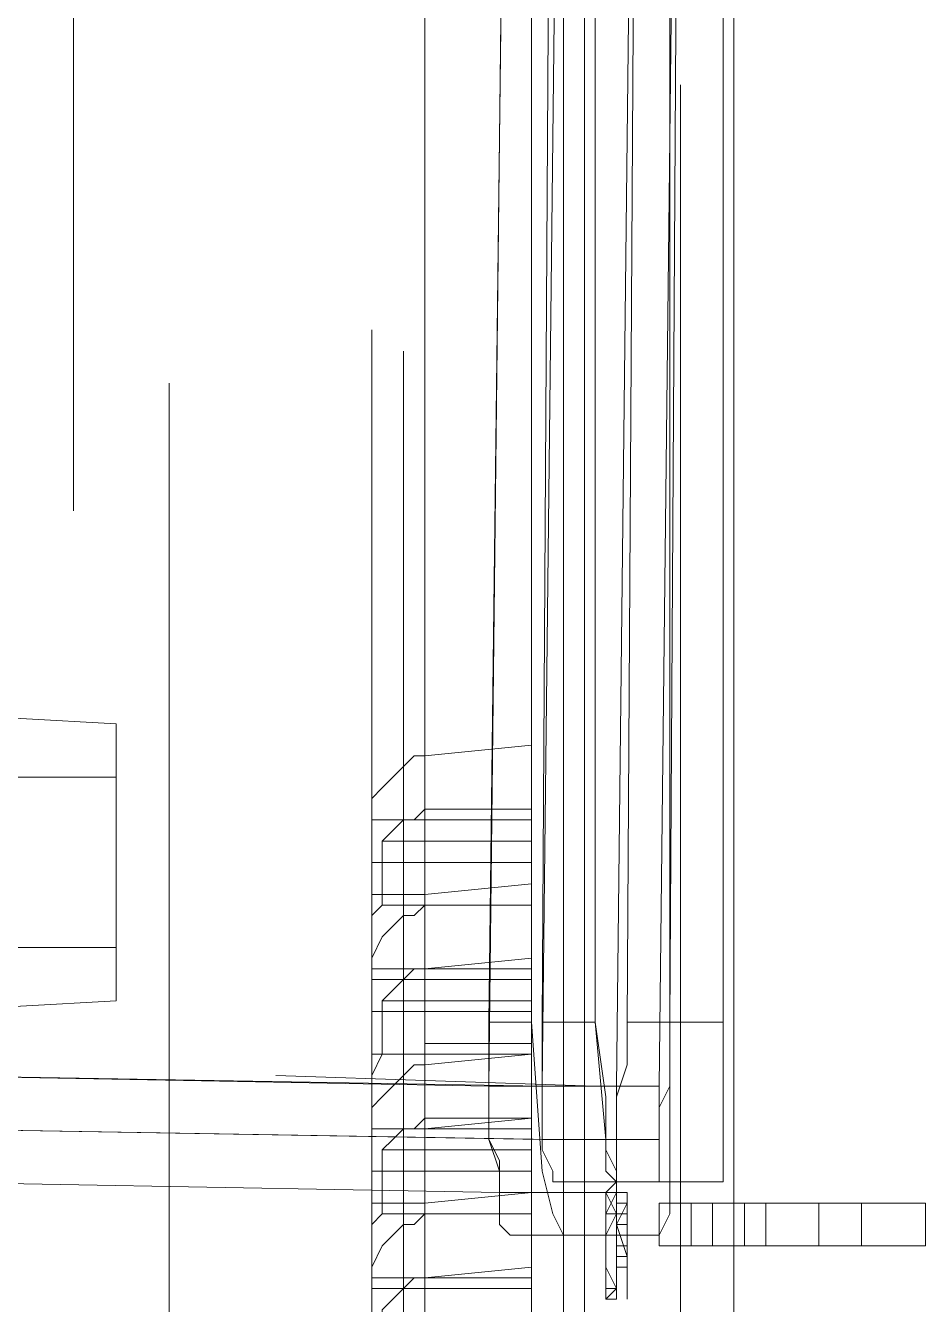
# Model space of a CAD drawing. Header units: millimetres. Extents: x -305 to 1353, y -289 to 1176.
# Drawn here: x 291.55 to 296.3, y 987.43 to 994.17 of the extents above; entities that cross this region are included whole.
import ezdxf

# ---------------------------------------------------------------- set-up
doc = ezdxf.new("R2010")
doc.units = ezdxf.units.MM
doc.header["$MEASUREMENT"] = 0
doc.layers.add('PDF_0', color=7, linetype='Continuous')

msp = doc.modelspace()

# ---------------------------------------------------------------- linework, layer by layer
at = {"layer": 'PDF_0', "lineweight": 18}
for points in [[(276.3621, 987.3973), (276.3621, 981.9501), (276.3621, 981.8939), (276.9237, 981.8939), (276.9237, 981.9501), (276.9237, 983.4102), (291.5245, 983.4102), (291.5245, 981.9501), (291.5245, 981.8939), (293.6585, 981.8939), (293.6585, 981.9501), (293.6585, 1034.6817), (293.6585, 1034.7378), (291.5245, 1034.7378), (291.5245, 1034.6817), (291.5245, 1033.1654), (276.9237, 1033.1654), (276.9237, 1034.6255), (276.9237, 1034.7378), (276.3621, 1034.7378), (276.3621, 1034.6255), (276.3621, 1029.1782)], [(294.6132, 1032.2107), (294.557, 1032.1546), (294.5009, 1031.9299), (294.5009, 1031.2561), (294.5009, 983.2417), (294.557, 982.624), (294.557, 982.3993), (294.6132, 982.3432), (295.2871, 982.3993), (295.2871, 983.6348), (295.2871, 984.5895), (295.2871, 984.7579), (295.2871, 985.0387), (295.2871, 985.151), (295.2871, 985.0387), (295.2871, 984.7579), (295.2871, 984.9826), (295.2871, 985.0387)], [(295.2871, 987.9589), (295.2871, 1031.8176), (295.2309, 1031.8738)], [(294.5009, 1031.2561), (294.3885, 1031.2561), (294.3885, 983.2417), (294.5009, 983.2417)], [(294.6132, 988.2397), (294.6132, 988.5205), (294.557, 988.9136), (294.557, 994.1362), (294.557, 998.2357), (294.6132, 998.7972), (294.6132, 998.9657), (294.6693, 999.078)], [(294.6132, 998.8534), (295.0063, 998.8534), (295.0063, 998.7972), (295.0063, 998.7411), (295.0063, 998.6849), (295.0063, 998.6288), (295.0063, 998.5726), (294.894, 988.5766), (294.894, 988.5205), (294.894, 988.4643), (294.894, 988.4082), (294.894, 988.352), (294.894, 988.2958), (294.6132, 988.2958)], [(295.2309, 998.2357), (295.2309, 993.013), (295.2309, 988.9136), (295.2309, 988.2958), (295.2309, 988.1274), (295.2309, 988.0712), (294.6693, 988.0712), (294.6132, 988.1274), (294.6132, 988.2958), (294.557, 988.9136), (294.557, 994.1362), (294.557, 998.2357)], [(295.2309, 988.0712), (295.2309, 988.1274), (295.2309, 988.2958), (295.2309, 988.9136), (294.9501, 988.9136), (294.9501, 988.7451), (294.9501, 988.5766), (294.894, 988.4643), (294.894, 988.2958), (294.894, 988.2397), (294.894, 988.1274), (294.894, 988.0712), (294.8378, 988.0712), (294.894, 988.0712), (294.894, 988.1274), (294.894, 988.2397), (294.894, 988.2958), (294.894, 988.4643), (294.9501, 988.5766), (294.9501, 988.7451), (294.9501, 988.9136), (295.0063, 998.2357)], [(295.2309, 998.2357), (295.2309, 993.013), (295.2309, 988.9136)], [(293.6585, 989.5875), (294.2201, 989.6436), (294.2201, 989.1944), (293.6585, 989.1944)], [(294.2201, 989.5313), (293.6585, 989.5313)], [(293.6585, 988.8013), (294.2201, 988.8013), (294.2201, 988.4082), (293.6585, 988.352)], [(294.2201, 988.7451), (293.6585, 988.7451)], [(293.6585, 987.9589), (294.2201, 988.0151), (294.2201, 987.5658), (293.6585, 987.5658)], [(295.1747, 987.7343), (295.7363, 987.7343), (296.2979, 987.7343), (296.2979, 987.9589), (295.7363, 987.9589), (295.1747, 987.9589)], [(295.7363, 987.9589), (295.7363, 987.7343)], [(294.2201, 987.9027), (293.6585, 987.9027)], [(295.2871, 985.0949), (295.2871, 985.151), (295.2871, 987.7343)]]:
    msp.add_lwpolyline(points, dxfattribs=at)
at = {"layer": 'PDF_0', "lineweight": 0}
for points in [[(294.557, 1000.3135), (294.557, 999.7519), (294.557, 1000.3135), (294.5009, 1000.3135), (294.4447, 1000.3135), (294.4447, 999.7519), (294.4447, 999.3588), (294.3885, 999.3588), (294.3324, 999.3026), (294.2762, 999.0219), (294.2201, 998.2357), (294.2201, 993.013), (294.2201, 988.9136), (294.2762, 988.1274), (294.3324, 987.9027), (294.3885, 987.7904), (294.894, 987.7904), (294.9501, 987.9027), (294.9501, 988.1274), (294.9501, 988.9136), (294.9501, 994.1362), (294.9501, 998.2357)], [(291.8053, 999.9204), (291.8053, 991.6091)], [(294.6693, 999.1342), (294.4447, 999.1342), (294.4447, 999.078), (294.3885, 999.0219), (294.3885, 998.9657), (294.3885, 998.8534), (294.3885, 998.7411), (294.3885, 998.5726), (294.3885, 998.4041), (294.3324, 998.2357), (294.2762, 988.9136), (294.2762, 988.7451), (294.2762, 988.5766), (294.2762, 988.4643), (294.2762, 988.2958), (294.2762, 988.2397), (294.3324, 988.1274), (294.3324, 988.0712), (294.6693, 988.0712), (294.6693, 988.1274), (294.6132, 988.2397)], [(294.6132, 998.8534), (294.3885, 998.8534), (294.3885, 998.7972), (294.3885, 998.7411), (294.3885, 998.6849), (294.3885, 998.6288), (294.3885, 998.5726), (294.2762, 988.5766), (294.2762, 988.5205), (294.2762, 988.4643), (294.2762, 988.4082), (294.2762, 988.352), (294.2762, 988.2958), (294.3324, 988.2958), (294.6132, 988.2958)], [(290.7945, 988.2397), (290.8506, 988.1274), (290.963, 988.0712), (294.0516, 988.0151), (294.0516, 988.0712), (294.0516, 988.1274), (294.0516, 988.1835), (293.9954, 988.2958), (293.9954, 988.352), (293.9954, 988.4643), (293.9954, 988.5766), (294.1078, 998.5726)], [(294.7255, 987.8466), (294.7255, 987.7343), (294.6693, 987.7343), (294.6693, 987.9027), (294.6132, 988.0151), (294.6693, 988.0712), (294.6693, 988.1274), (294.6693, 988.1835), (294.6693, 988.2397), (294.6693, 988.352), (294.6693, 988.4643), (294.6693, 988.5766), (294.7816, 998.5726), (294.1078, 998.5726)], [(293.9954, 988.5766), (294.6693, 988.5766), (293.9954, 988.5766), (290.963, 988.6328), (290.963, 998.5164)], [(294.2201, 988.9136), (293.9954, 988.9136), (293.9954, 988.6889), (293.9954, 988.5205), (293.9954, 988.2958), (294.0516, 988.1274), (294.0516, 988.0151), (294.0516, 987.9027), (294.0516, 987.8466), (294.1078, 987.7904), (294.0516, 987.8466), (294.0516, 987.9027), (294.0516, 988.0151), (294.0516, 988.1274), (293.9954, 988.2958), (293.9954, 988.5205), (293.9954, 988.6889), (293.9954, 988.9136), (294.1078, 998.2357)], [(294.2201, 998.2357), (294.2201, 993.013), (294.2201, 988.9136), (294.2762, 988.1274), (294.3324, 987.9027), (294.3885, 987.7904), (294.1078, 987.7904)], [(294.9501, 998.2357), (294.9501, 994.1362), (294.9501, 988.9136), (294.7255, 988.9136), (294.7816, 998.2357)], [(293.4339, 997.0564), (293.4339, 997.3933), (293.49, 997.4495), (293.5462, 997.5056), (293.6023, 997.5056), (293.6585, 997.5618), (293.6585, 990.3175), (293.6023, 990.3175), (293.5462, 990.2613), (293.49, 990.2052), (293.4339, 990.149), (293.3777, 990.0929), (293.3777, 989.9806)], [(295.0063, 985.2072), (295.0063, 993.8554)], [(294.2201, 992.6761), (294.2201, 983.2417)], [(293.3777, 992.5638), (293.3777, 982.5117), (291.8053, 982.4555)], [(293.5462, 992.4515), (293.5462, 982.4555), (293.5462, 982.287), (293.5462, 982.2309), (291.8053, 982.1747), (293.6585, 982.1186)], [(292.3107, 992.283), (292.3107, 983.4663), (292.3107, 982.5678), (291.8053, 982.5117)], [(291.0191, 990.9914), (291.0191, 988.6328), (291.0191, 988.352), (294.3324, 988.2958), (291.0191, 988.352), (294.2762, 988.2958), (291.0191, 988.352)], [(292.0299, 990.486), (291.0191, 990.5421), (291.0191, 989.0259)], [(293.6585, 990.3175), (294.2201, 990.3737), (294.2201, 989.9806)], [(294.2201, 989.2505), (293.6585, 989.1944), (293.3777, 989.1944), (293.3777, 989.3067), (293.3777, 989.3628), (293.3777, 989.4751), (293.4339, 989.5313), (293.6585, 989.5313), (293.6585, 990.0367), (293.6023, 989.9806), (293.5462, 989.9806), (293.49, 989.9244), (293.4339, 989.8682), (293.4339, 989.5313)], [(293.6585, 990.0367), (294.2201, 990.0367)], [(294.2201, 989.7559), (294.2201, 989.9806), (293.3777, 989.9806), (293.3777, 989.7559)], [(294.2201, 989.8682), (293.4339, 989.8682)], [(293.6585, 989.5875), (293.3777, 989.5875), (293.3777, 989.6998), (293.3777, 989.7559), (294.2201, 989.7559), (294.2201, 989.6436)], [(294.2201, 989.5313), (293.6585, 989.5313), (293.6023, 989.4751), (293.5462, 989.4751), (293.49, 989.419), (293.4339, 989.3628), (293.3777, 989.2505), (293.3777, 989.1382)], [(294.2201, 989.1944), (294.2201, 989.1382), (293.3777, 989.1382), (293.3777, 988.9697), (293.3777, 988.8574), (293.3777, 988.8013)], [(293.4339, 989.0259), (293.49, 989.082), (293.5462, 989.1382), (293.6023, 989.1944), (293.6585, 989.1944), (293.6585, 988.6889)], [(294.2201, 989.1382), (294.2201, 988.9697), (293.3777, 988.9697)], [(291.0191, 988.9697), (292.0299, 989.0259)], [(293.3777, 988.352), (293.3777, 988.4643), (293.3777, 988.5766), (293.3777, 988.6328), (293.4339, 988.7451), (293.4339, 989.0259), (294.2201, 989.0259)], [(294.2201, 988.9697), (294.2201, 988.8013)], [(294.3324, 988.0712), (294.3324, 988.1274), (294.2762, 988.2397), (294.2762, 988.2958), (294.2762, 988.4643), (294.2762, 988.5766), (294.2762, 988.7451), (294.2762, 988.9136), (294.557, 988.9136)], [(294.894, 987.7904), (294.9501, 987.9027), (294.9501, 988.1274), (294.9501, 988.9136)], [(294.2201, 988.7451), (293.6585, 988.6889), (293.6023, 988.6889), (293.5462, 988.6328), (293.49, 988.5766), (293.4339, 988.5205), (293.3777, 988.4643), (293.3777, 988.352), (293.3777, 988.1274), (293.3777, 988.0712), (293.3777, 987.9589), (293.6585, 987.9589)], [(293.3777, 988.7451), (293.6585, 988.7451), (293.4339, 988.7451)], [(294.2201, 987.5096), (293.3777, 987.5096), (293.3777, 987.622), (293.4339, 987.7343), (293.49, 987.7904), (293.5462, 987.8466), (293.6023, 987.8466), (293.6585, 987.9027), (293.6585, 988.4082), (294.2201, 988.4082), (294.2201, 988.352), (293.3777, 988.352), (293.6585, 988.352)], [(293.4339, 987.9027), (293.4339, 988.2397), (293.49, 988.2958), (293.5462, 988.352), (293.6023, 988.352), (293.6585, 988.4082)], [(294.2201, 988.352), (294.2201, 988.1274), (293.3777, 988.1274)], [(294.2201, 988.2397), (293.4339, 988.2397)], [(294.2201, 988.1274), (294.2201, 988.0151)], [(290.963, 988.0712), (294.0516, 988.0151), (294.6132, 988.0151), (294.6693, 987.9027), (294.6693, 987.7343), (294.6693, 987.8466), (294.6693, 987.9027), (294.7255, 987.9027), (294.7255, 987.7343), (294.7255, 987.8466), (294.7255, 987.9027), (294.7255, 987.7343), (294.6693, 987.7343), (294.6693, 987.8466), (294.6693, 987.9027), (294.7255, 987.9027)], [(294.0516, 988.0151), (294.0516, 988.0151)], [(294.0516, 988.0151), (294.0516, 988.0151)], [(294.6693, 987.9589), (294.6693, 988.0151), (294.7255, 988.0151), (294.6693, 988.0151), (294.6693, 987.9027), (294.6693, 987.7343), (294.6693, 987.5658), (294.6693, 987.5096), (294.6132, 987.622), (294.6132, 987.5096), (294.6132, 987.622), (294.6693, 987.5096), (294.6693, 987.5658), (294.6693, 987.7343), (294.6693, 987.5096), (294.6132, 987.4535), (294.6132, 987.622), (294.6132, 987.4535), (294.6693, 987.4535), (294.6693, 987.5096), (294.6693, 987.7343), (294.6693, 987.9027), (294.6693, 988.0151), (294.6132, 988.0151), (294.6132, 987.9589), (294.6132, 987.8466), (294.6132, 987.9589), (294.6132, 988.0151)], [(294.6693, 988.0151), (294.6693, 987.9589), (294.6693, 987.8466)], [(294.7255, 988.0151), (294.7255, 988.0151)], [(294.6132, 987.9589), (294.6132, 987.9589)], [(294.7255, 987.9589), (294.6693, 987.9589), (294.6693, 987.8466), (294.7255, 987.9589), (294.6693, 987.8466), (294.7255, 987.6781)], [(295.2871, 987.7343), (295.2871, 987.9589)], [(295.3432, 987.9589), (295.3432, 987.7343)], [(295.4555, 987.9589), (295.4555, 987.7343)], [(295.7363, 987.9589), (295.7363, 987.7343)], [(295.9609, 987.7343), (295.9609, 987.9589)], [(294.2201, 987.622), (293.6585, 987.5658), (293.3777, 987.5658), (293.3777, 987.6781), (293.3777, 987.7343), (293.3777, 987.8466), (293.4339, 987.9027), (293.6585, 987.9027), (294.2201, 987.9027)], [(294.6693, 987.6781), (294.6693, 987.8466), (294.6693, 987.6781), (294.6693, 987.622), (294.6693, 987.6781), (294.7255, 987.6781), (294.7255, 987.622), (294.7255, 987.6781), (294.6693, 987.8466), (294.6693, 987.9027), (294.7255, 987.9027), (294.7255, 987.8466), (294.6693, 987.8466), (294.6693, 987.7343), (294.6693, 987.8466), (294.6693, 987.9027), (294.6132, 987.9027), (294.6132, 987.8466), (294.6132, 987.7343), (294.6132, 987.5658), (294.6132, 987.5096), (294.6693, 987.5096)], [(294.6132, 987.9027), (294.6132, 987.8466), (294.6132, 987.7343), (294.6132, 987.5658), (294.6132, 987.5096)], [(294.7255, 987.9027), (294.7255, 987.9027)], [(294.7255, 987.9027), (294.7255, 987.9027)], [(294.7255, 987.9027), (294.7255, 987.9027)], [(294.6132, 987.7904), (294.6132, 987.7904)], [(294.7255, 987.7343), (294.7255, 987.7343)], [(294.6132, 987.622), (294.6132, 987.622)], [(294.6693, 987.4535), (294.6132, 987.4535), (294.6132, 987.622), (294.6132, 987.4535)], [(294.6132, 987.622), (294.6132, 987.622)], [(294.7255, 987.622), (294.7255, 987.622)], [(294.2201, 987.1165), (293.6585, 987.0604), (293.6023, 987.0604), (293.5462, 987.0042), (293.49, 986.9481), (293.4339, 986.8919), (293.3777, 986.8358), (293.3777, 986.7234), (293.3777, 986.8358), (293.3777, 986.9481), (293.3777, 987.0042), (293.4339, 987.1165), (293.4339, 987.3973), (293.49, 987.4535), (293.5462, 987.5096), (293.6023, 987.5658), (293.6585, 987.5658), (293.6585, 987.0604)], [(293.3777, 987.5096), (293.3777, 987.3412)], [(294.2201, 987.5658), (294.2201, 987.5096), (294.2201, 987.3412), (294.2201, 987.1727)], [(294.7255, 987.4535), (294.7255, 987.4535)], [(294.7255, 987.4535), (294.7255, 987.4535)], [(294.7255, 987.4535), (294.7255, 987.4535)]]:
    msp.add_lwpolyline(points, dxfattribs=at)
for points in [[(292.0299, 990.486), (292.0299, 989.0259)], [(292.0299, 989.3067), (291.0191, 989.3067), (291.0191, 990.2052), (292.0299, 990.2052)], [(294.7255, 988.9136), (294.7255, 988.6889), (294.6693, 988.5205), (294.6693, 988.2958), (294.6693, 988.1274), (294.6693, 988.0151), (294.6132, 987.9027), (294.6132, 987.8466), (294.6132, 987.7904), (294.6132, 987.8466), (294.6132, 987.9027), (294.6693, 988.0151), (294.6693, 988.1274), (294.6693, 988.2958), (294.6693, 988.5205), (294.7255, 988.6889)], [(294.2762, 988.5766), (291.0191, 988.6328)], [(292.8723, 988.6328), (294.557, 988.5766)], [(294.7255, 988.0151), (294.7255, 987.4535), (294.7255, 987.622), (294.7255, 987.4535)], [(295.0624, 987.7343), (295.0624, 987.9589)], [(294.6693, 987.9027), (294.6132, 987.7904), (294.6132, 987.8466), (294.6132, 987.7904)], [(294.6693, 987.7343), (294.6693, 987.5096), (294.6132, 987.4535), (294.6693, 987.4535), (294.6693, 987.5096)], [(294.7255, 987.622), (294.6693, 987.622)]]:
    msp.add_lwpolyline(points, close=True, dxfattribs=at)
at = {"layer": 'PDF_0', "lineweight": 18}
for points in [[(294.557, 988.5766), (294.894, 988.5766)], [(294.894, 987.7343), (295.1747, 987.7343), (295.1747, 987.9589), (294.894, 987.9589)], [(296.2979, 987.7343), (296.2979, 987.9589)]]:
    msp.add_lwpolyline(points, close=True, dxfattribs=at)

doc.saveas('drawing.dxf')
